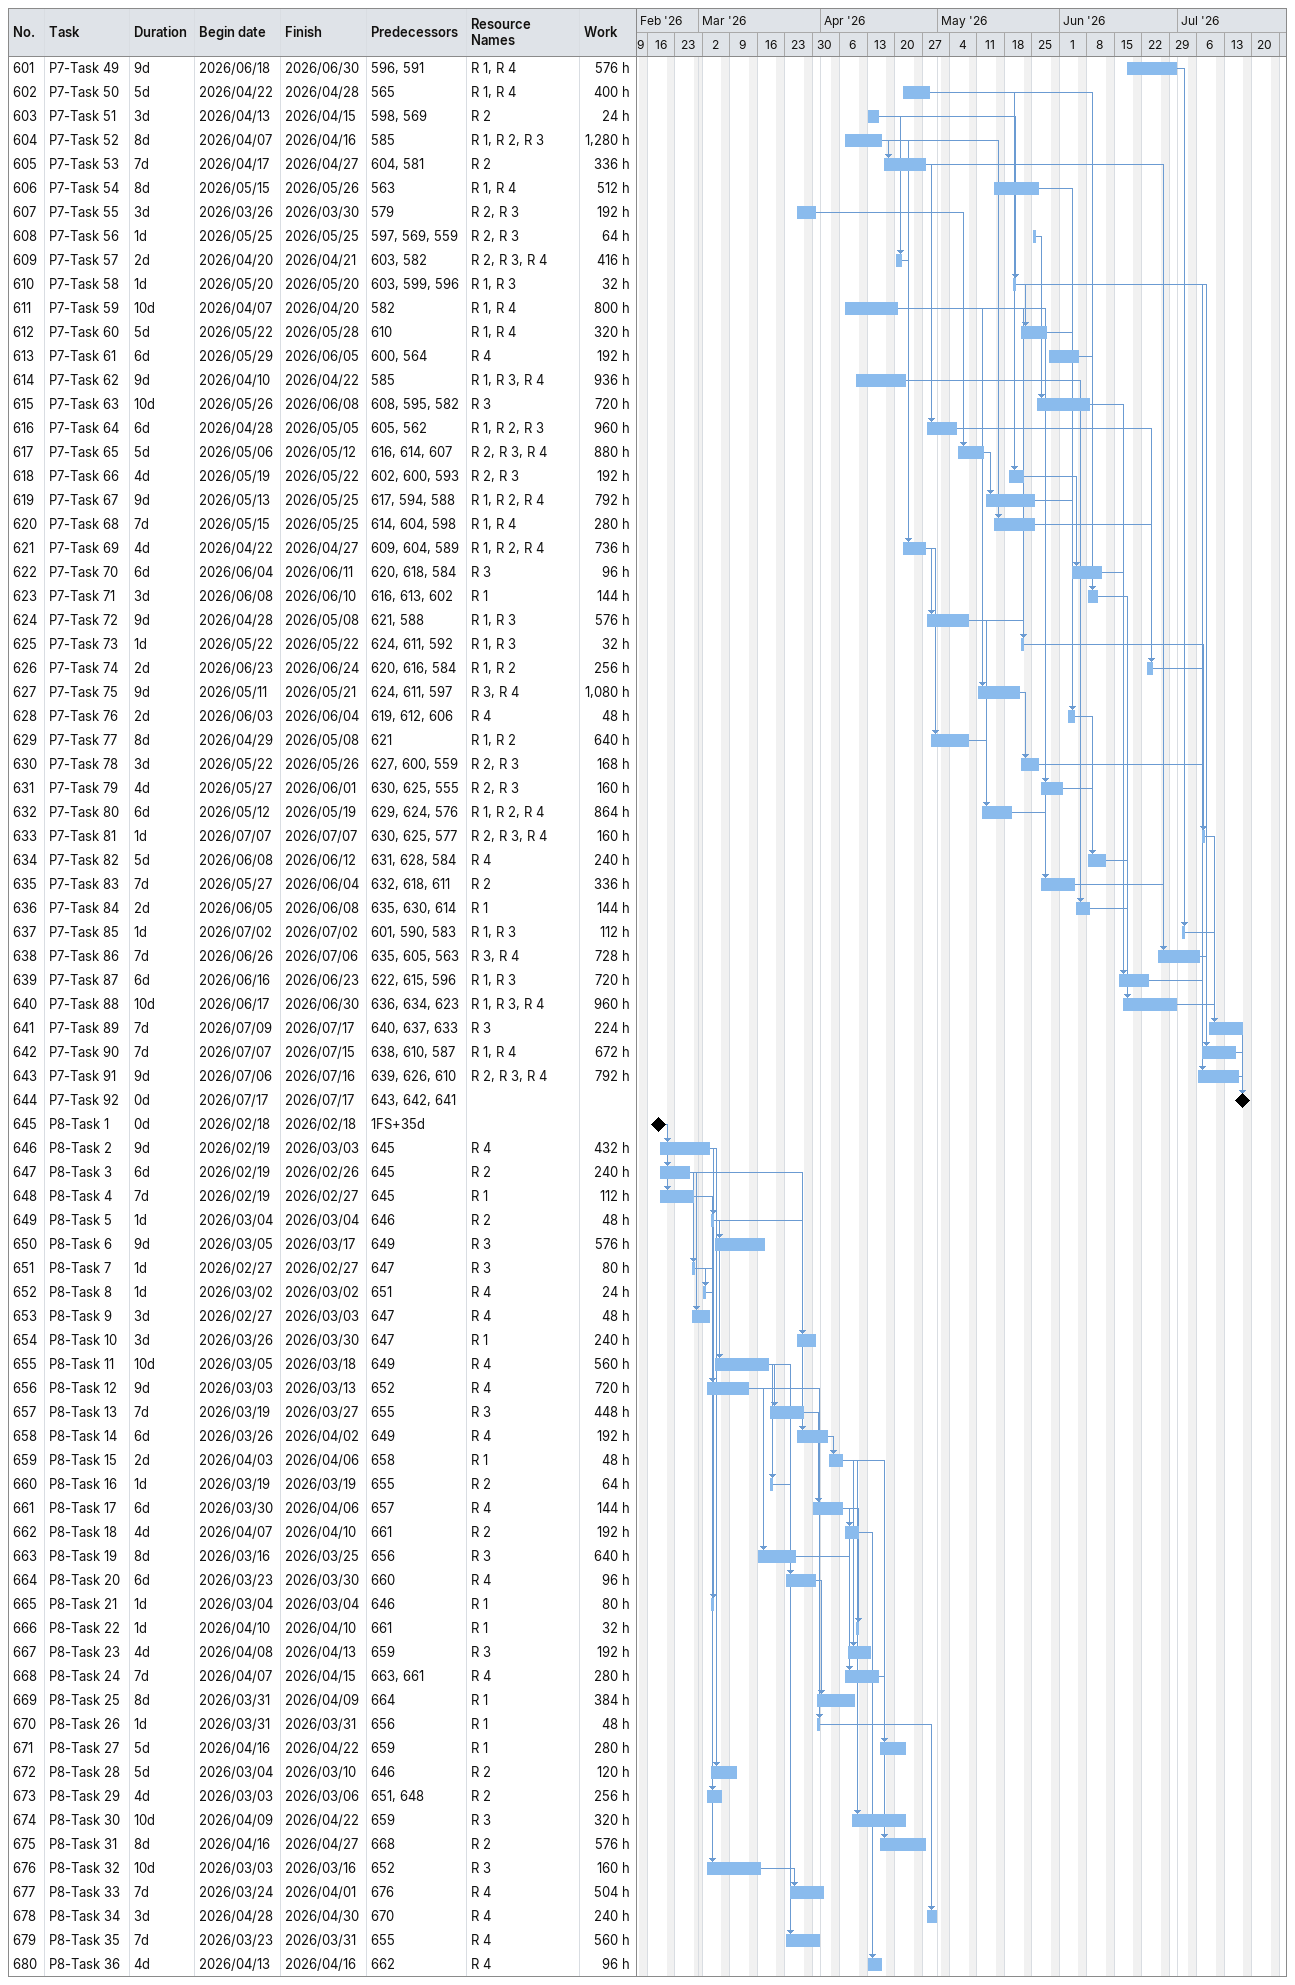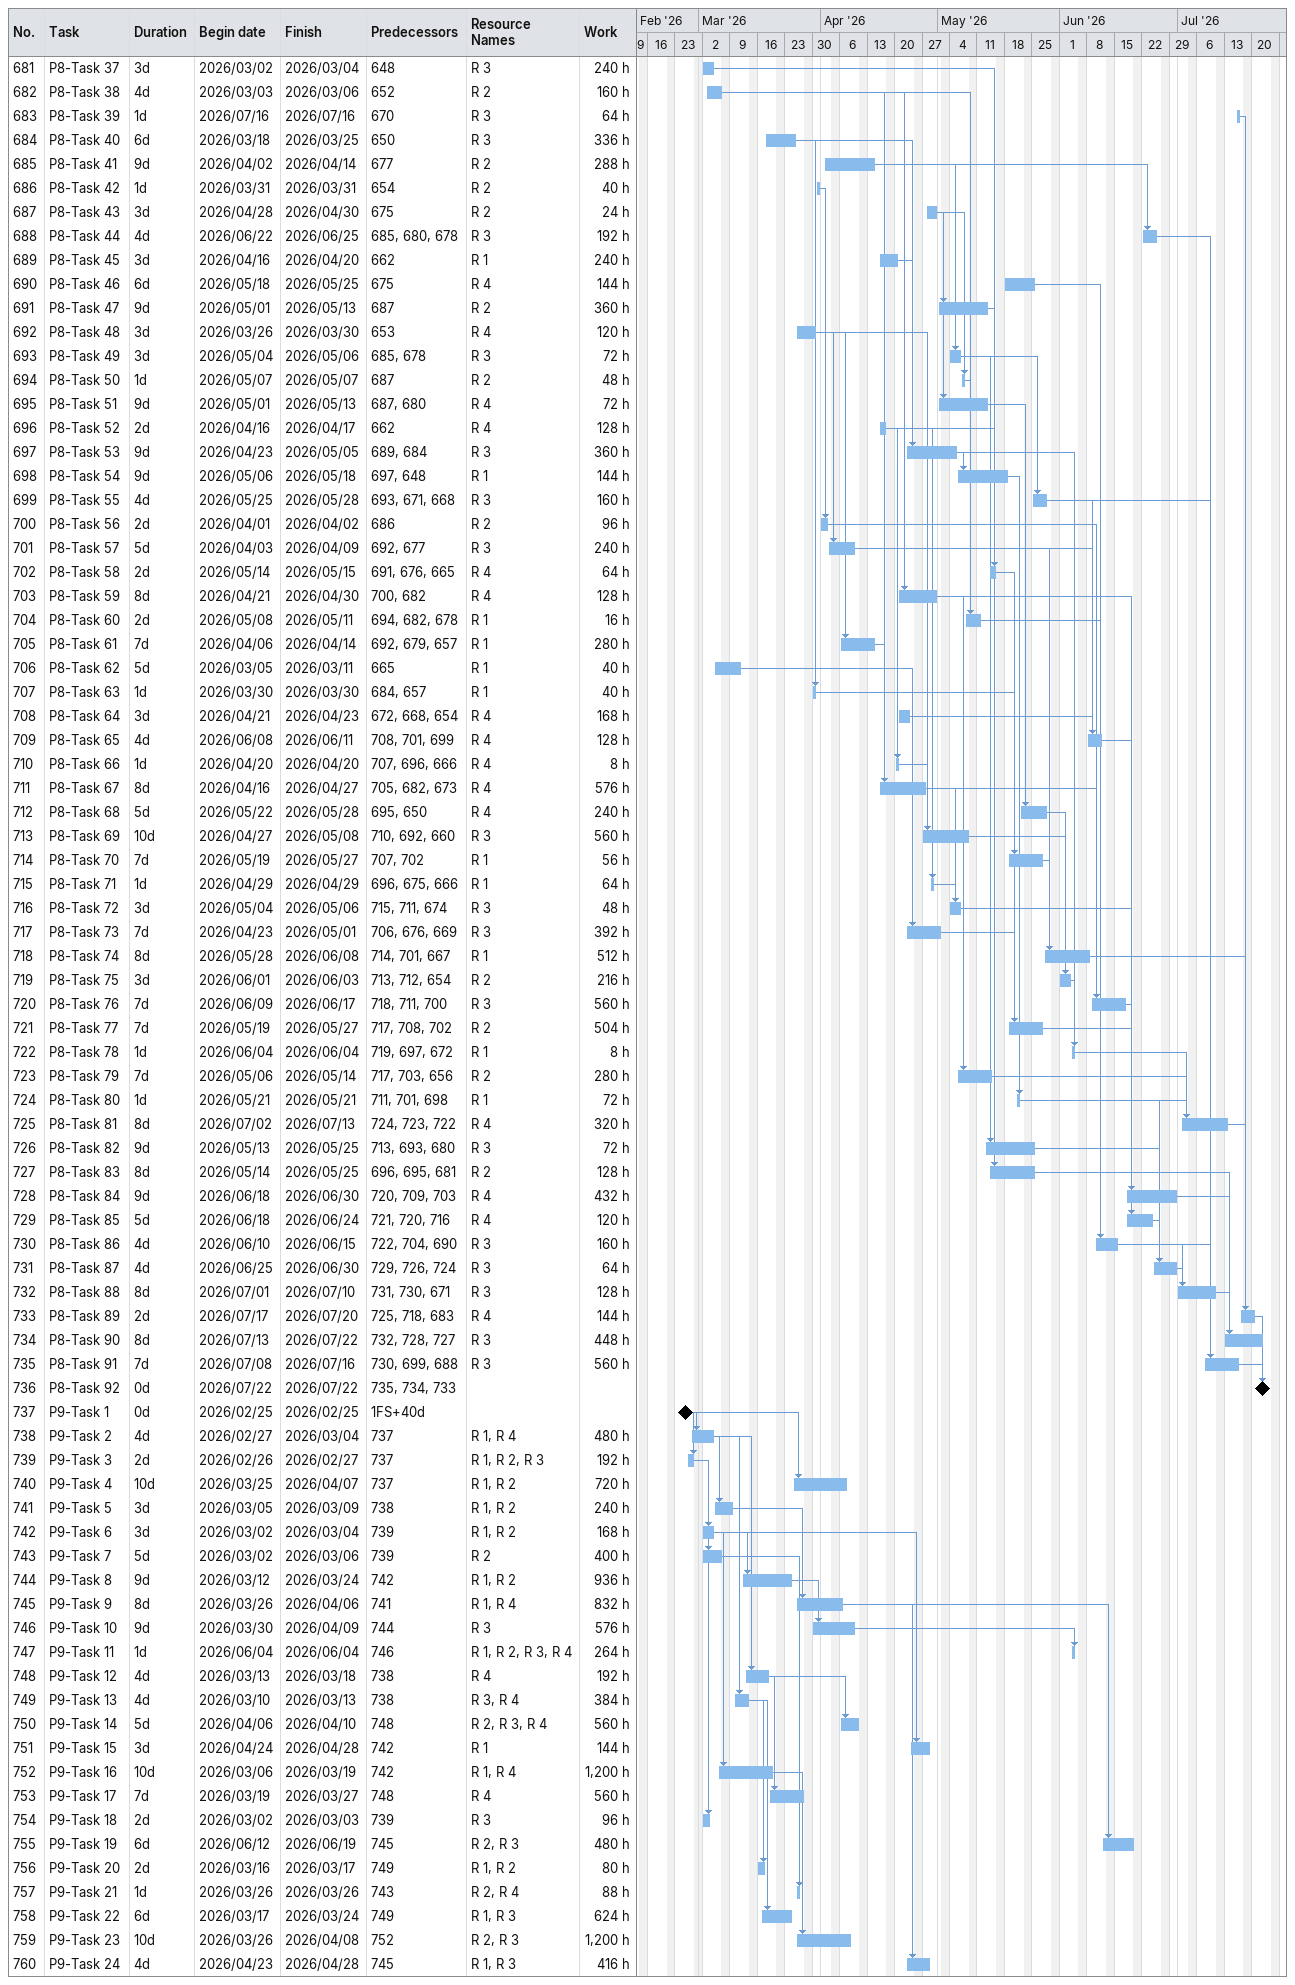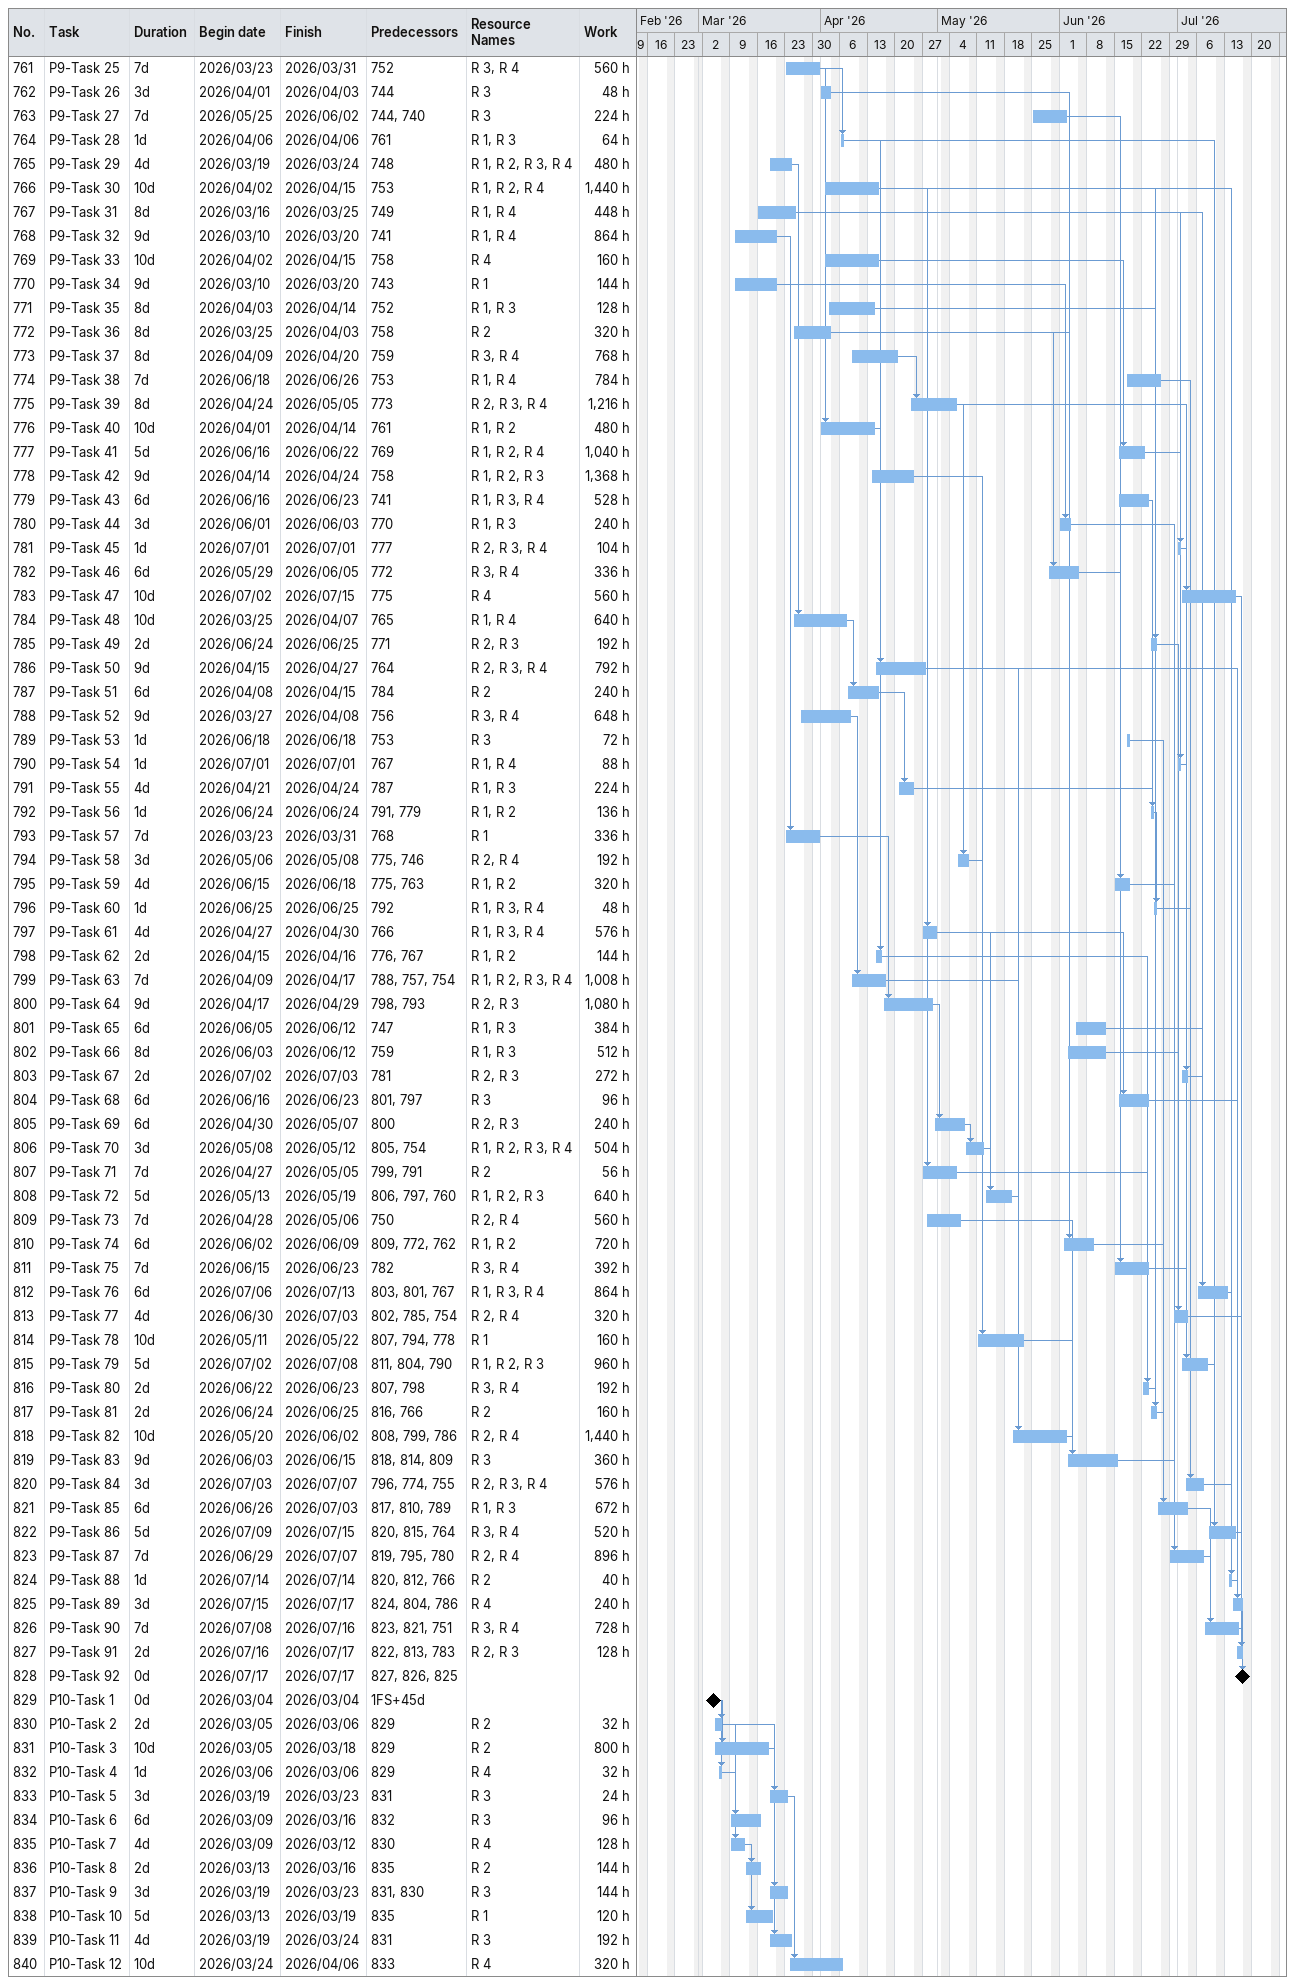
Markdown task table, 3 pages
| ID | Task | Duration | Start | Finish | Predecessors | Resources | Work (h) |
|---|---|---|---|---|---|---|---|
| 601 | P7-Task 49 | 9d | 2026-06-18 | 2026-06-30 | 596, 591 | R 1, R 4 | 576 |
| 602 | P7-Task 50 | 5d | 2026-04-22 | 2026-04-28 | 565 | R 1, R 4 | 400 |
| 603 | P7-Task 51 | 3d | 2026-04-13 | 2026-04-15 | 598, 569 | R 2 | 24 |
| 604 | P7-Task 52 | 8d | 2026-04-07 | 2026-04-16 | 585 | R 1, R 2, R 3 | 1280 |
| 605 | P7-Task 53 | 7d | 2026-04-17 | 2026-04-27 | 604, 581 | R 2 | 336 |
| 606 | P7-Task 54 | 8d | 2026-05-15 | 2026-05-26 | 563 | R 1, R 4 | 512 |
| 607 | P7-Task 55 | 3d | 2026-03-26 | 2026-03-30 | 579 | R 2, R 3 | 192 |
| 608 | P7-Task 56 | 1d | 2026-05-25 | 2026-05-25 | 597, 569, 559 | R 2, R 3 | 64 |
| 609 | P7-Task 57 | 2d | 2026-04-20 | 2026-04-21 | 603, 582 | R 2, R 3, R 4 | 416 |
| 610 | P7-Task 58 | 1d | 2026-05-20 | 2026-05-20 | 603, 599, 596 | R 1, R 3 | 32 |
| 611 | P7-Task 59 | 10d | 2026-04-07 | 2026-04-20 | 582 | R 1, R 4 | 800 |
| 612 | P7-Task 60 | 5d | 2026-05-22 | 2026-05-28 | 610 | R 1, R 4 | 320 |
| 613 | P7-Task 61 | 6d | 2026-05-29 | 2026-06-05 | 600, 564 | R 4 | 192 |
| 614 | P7-Task 62 | 9d | 2026-04-10 | 2026-04-22 | 585 | R 1, R 3, R 4 | 936 |
| 615 | P7-Task 63 | 10d | 2026-05-26 | 2026-06-08 | 608, 595, 582 | R 3 | 720 |
| 616 | P7-Task 64 | 6d | 2026-04-28 | 2026-05-05 | 605, 562 | R 1, R 2, R 3 | 960 |
| 617 | P7-Task 65 | 5d | 2026-05-06 | 2026-05-12 | 616, 614, 607 | R 2, R 3, R 4 | 880 |
| 618 | P7-Task 66 | 4d | 2026-05-19 | 2026-05-22 | 602, 600, 593 | R 2, R 3 | 192 |
| 619 | P7-Task 67 | 9d | 2026-05-13 | 2026-05-25 | 617, 594, 588 | R 1, R 2, R 4 | 792 |
| 620 | P7-Task 68 | 7d | 2026-05-15 | 2026-05-25 | 614, 604, 598 | R 1, R 4 | 280 |
| 621 | P7-Task 69 | 4d | 2026-04-22 | 2026-04-27 | 609, 604, 589 | R 1, R 2, R 4 | 736 |
| 622 | P7-Task 70 | 6d | 2026-06-04 | 2026-06-11 | 620, 618, 584 | R 3 | 96 |
| 623 | P7-Task 71 | 3d | 2026-06-08 | 2026-06-10 | 616, 613, 602 | R 1 | 144 |
| 624 | P7-Task 72 | 9d | 2026-04-28 | 2026-05-08 | 621, 588 | R 1, R 3 | 576 |
| 625 | P7-Task 73 | 1d | 2026-05-22 | 2026-05-22 | 624, 611, 592 | R 1, R 3 | 32 |
| 626 | P7-Task 74 | 2d | 2026-06-23 | 2026-06-24 | 620, 616, 584 | R 1, R 2 | 256 |
| 627 | P7-Task 75 | 9d | 2026-05-11 | 2026-05-21 | 624, 611, 597 | R 3, R 4 | 1080 |
| 628 | P7-Task 76 | 2d | 2026-06-03 | 2026-06-04 | 619, 612, 606 | R 4 | 48 |
| 629 | P7-Task 77 | 8d | 2026-04-29 | 2026-05-08 | 621 | R 1, R 2 | 640 |
| 630 | P7-Task 78 | 3d | 2026-05-22 | 2026-05-26 | 627, 600, 559 | R 2, R 3 | 168 |
| 631 | P7-Task 79 | 4d | 2026-05-27 | 2026-06-01 | 630, 625, 555 | R 2, R 3 | 160 |
| 632 | P7-Task 80 | 6d | 2026-05-12 | 2026-05-19 | 629, 624, 576 | R 1, R 2, R 4 | 864 |
| 633 | P7-Task 81 | 1d | 2026-07-07 | 2026-07-07 | 630, 625, 577 | R 2, R 3, R 4 | 160 |
| 634 | P7-Task 82 | 5d | 2026-06-08 | 2026-06-12 | 631, 628, 584 | R 4 | 240 |
| 635 | P7-Task 83 | 7d | 2026-05-27 | 2026-06-04 | 632, 618, 611 | R 2 | 336 |
| 636 | P7-Task 84 | 2d | 2026-06-05 | 2026-06-08 | 635, 630, 614 | R 1 | 144 |
| 637 | P7-Task 85 | 1d | 2026-07-02 | 2026-07-02 | 601, 590, 583 | R 1, R 3 | 112 |
| 638 | P7-Task 86 | 7d | 2026-06-26 | 2026-07-06 | 635, 605, 563 | R 3, R 4 | 728 |
| 639 | P7-Task 87 | 6d | 2026-06-16 | 2026-06-23 | 622, 615, 596 | R 1, R 3 | 720 |
| 640 | P7-Task 88 | 10d | 2026-06-17 | 2026-06-30 | 636, 634, 623 | R 1, R 3, R 4 | 960 |
| 641 | P7-Task 89 | 7d | 2026-07-09 | 2026-07-17 | 640, 637, 633 | R 3 | 224 |
| 642 | P7-Task 90 | 7d | 2026-07-07 | 2026-07-15 | 638, 610, 587 | R 1, R 4 | 672 |
| 643 | P7-Task 91 | 9d | 2026-07-06 | 2026-07-16 | 639, 626, 610 | R 2, R 3, R 4 | 792 |
| 644 | P7-Task 92 | 0d | 2026-07-17 | 2026-07-17 | 643, 642, 641 |  |  |
| 645 | P8-Task 1 | 0d | 2026-02-18 | 2026-02-18 | 1FS+35d |  |  |
| 646 | P8-Task 2 | 9d | 2026-02-19 | 2026-03-03 | 645 | R 4 | 432 |
| 647 | P8-Task 3 | 6d | 2026-02-19 | 2026-02-26 | 645 | R 2 | 240 |
| 648 | P8-Task 4 | 7d | 2026-02-19 | 2026-02-27 | 645 | R 1 | 112 |
| 649 | P8-Task 5 | 1d | 2026-03-04 | 2026-03-04 | 646 | R 2 | 48 |
| 650 | P8-Task 6 | 9d | 2026-03-05 | 2026-03-17 | 649 | R 3 | 576 |
| 651 | P8-Task 7 | 1d | 2026-02-27 | 2026-02-27 | 647 | R 3 | 80 |
| 652 | P8-Task 8 | 1d | 2026-03-02 | 2026-03-02 | 651 | R 4 | 24 |
| 653 | P8-Task 9 | 3d | 2026-02-27 | 2026-03-03 | 647 | R 4 | 48 |
| 654 | P8-Task 10 | 3d | 2026-03-26 | 2026-03-30 | 647 | R 1 | 240 |
| 655 | P8-Task 11 | 10d | 2026-03-05 | 2026-03-18 | 649 | R 4 | 560 |
| 656 | P8-Task 12 | 9d | 2026-03-03 | 2026-03-13 | 652 | R 4 | 720 |
| 657 | P8-Task 13 | 7d | 2026-03-19 | 2026-03-27 | 655 | R 3 | 448 |
| 658 | P8-Task 14 | 6d | 2026-03-26 | 2026-04-02 | 649 | R 4 | 192 |
| 659 | P8-Task 15 | 2d | 2026-04-03 | 2026-04-06 | 658 | R 1 | 48 |
| 660 | P8-Task 16 | 1d | 2026-03-19 | 2026-03-19 | 655 | R 2 | 64 |
| 661 | P8-Task 17 | 6d | 2026-03-30 | 2026-04-06 | 657 | R 4 | 144 |
| 662 | P8-Task 18 | 4d | 2026-04-07 | 2026-04-10 | 661 | R 2 | 192 |
| 663 | P8-Task 19 | 8d | 2026-03-16 | 2026-03-25 | 656 | R 3 | 640 |
| 664 | P8-Task 20 | 6d | 2026-03-23 | 2026-03-30 | 660 | R 4 | 96 |
| 665 | P8-Task 21 | 1d | 2026-03-04 | 2026-03-04 | 646 | R 1 | 80 |
| 666 | P8-Task 22 | 1d | 2026-04-10 | 2026-04-10 | 661 | R 1 | 32 |
| 667 | P8-Task 23 | 4d | 2026-04-08 | 2026-04-13 | 659 | R 3 | 192 |
| 668 | P8-Task 24 | 7d | 2026-04-07 | 2026-04-15 | 663, 661 | R 4 | 280 |
| 669 | P8-Task 25 | 8d | 2026-03-31 | 2026-04-09 | 664 | R 1 | 384 |
| 670 | P8-Task 26 | 1d | 2026-03-31 | 2026-03-31 | 656 | R 1 | 48 |
| 671 | P8-Task 27 | 5d | 2026-04-16 | 2026-04-22 | 659 | R 1 | 280 |
| 672 | P8-Task 28 | 5d | 2026-03-04 | 2026-03-10 | 646 | R 2 | 120 |
| 673 | P8-Task 29 | 4d | 2026-03-03 | 2026-03-06 | 651, 648 | R 2 | 256 |
| 674 | P8-Task 30 | 10d | 2026-04-09 | 2026-04-22 | 659 | R 3 | 320 |
| 675 | P8-Task 31 | 8d | 2026-04-16 | 2026-04-27 | 668 | R 2 | 576 |
| 676 | P8-Task 32 | 10d | 2026-03-03 | 2026-03-16 | 652 | R 3 | 160 |
| 677 | P8-Task 33 | 7d | 2026-03-24 | 2026-04-01 | 676 | R 4 | 504 |
| 678 | P8-Task 34 | 3d | 2026-04-28 | 2026-04-30 | 670 | R 4 | 240 |
| 679 | P8-Task 35 | 7d | 2026-03-23 | 2026-03-31 | 655 | R 4 | 560 |
| 680 | P8-Task 36 | 4d | 2026-04-13 | 2026-04-16 | 662 | R 4 | 96 |
| 681 | P8-Task 37 | 3d | 2026-03-02 | 2026-03-04 | 648 | R 3 | 240 |
| 682 | P8-Task 38 | 4d | 2026-03-03 | 2026-03-06 | 652 | R 2 | 160 |
| 683 | P8-Task 39 | 1d | 2026-07-16 | 2026-07-16 | 670 | R 3 | 64 |
| 684 | P8-Task 40 | 6d | 2026-03-18 | 2026-03-25 | 650 | R 3 | 336 |
| 685 | P8-Task 41 | 9d | 2026-04-02 | 2026-04-14 | 677 | R 2 | 288 |
| 686 | P8-Task 42 | 1d | 2026-03-31 | 2026-03-31 | 654 | R 2 | 40 |
| 687 | P8-Task 43 | 3d | 2026-04-28 | 2026-04-30 | 675 | R 2 | 24 |
| 688 | P8-Task 44 | 4d | 2026-06-22 | 2026-06-25 | 685, 680, 678 | R 3 | 192 |
| 689 | P8-Task 45 | 3d | 2026-04-16 | 2026-04-20 | 662 | R 1 | 240 |
| 690 | P8-Task 46 | 6d | 2026-05-18 | 2026-05-25 | 675 | R 4 | 144 |
| 691 | P8-Task 47 | 9d | 2026-05-01 | 2026-05-13 | 687 | R 2 | 360 |
| 692 | P8-Task 48 | 3d | 2026-03-26 | 2026-03-30 | 653 | R 4 | 120 |
| 693 | P8-Task 49 | 3d | 2026-05-04 | 2026-05-06 | 685, 678 | R 3 | 72 |
| 694 | P8-Task 50 | 1d | 2026-05-07 | 2026-05-07 | 687 | R 2 | 48 |
| 695 | P8-Task 51 | 9d | 2026-05-01 | 2026-05-13 | 687, 680 | R 4 | 72 |
| 696 | P8-Task 52 | 2d | 2026-04-16 | 2026-04-17 | 662 | R 4 | 128 |
| 697 | P8-Task 53 | 9d | 2026-04-23 | 2026-05-05 | 689, 684 | R 3 | 360 |
| 698 | P8-Task 54 | 9d | 2026-05-06 | 2026-05-18 | 697, 648 | R 1 | 144 |
| 699 | P8-Task 55 | 4d | 2026-05-25 | 2026-05-28 | 693, 671, 668 | R 3 | 160 |
| 700 | P8-Task 56 | 2d | 2026-04-01 | 2026-04-02 | 686 | R 2 | 96 |
| 701 | P8-Task 57 | 5d | 2026-04-03 | 2026-04-09 | 692, 677 | R 3 | 240 |
| 702 | P8-Task 58 | 2d | 2026-05-14 | 2026-05-15 | 691, 676, 665 | R 4 | 64 |
| 703 | P8-Task 59 | 8d | 2026-04-21 | 2026-04-30 | 700, 682 | R 4 | 128 |
| 704 | P8-Task 60 | 2d | 2026-05-08 | 2026-05-11 | 694, 682, 678 | R 1 | 16 |
| 705 | P8-Task 61 | 7d | 2026-04-06 | 2026-04-14 | 692, 679, 657 | R 1 | 280 |
| 706 | P8-Task 62 | 5d | 2026-03-05 | 2026-03-11 | 665 | R 1 | 40 |
| 707 | P8-Task 63 | 1d | 2026-03-30 | 2026-03-30 | 684, 657 | R 1 | 40 |
| 708 | P8-Task 64 | 3d | 2026-04-21 | 2026-04-23 | 672, 668, 654 | R 4 | 168 |
| 709 | P8-Task 65 | 4d | 2026-06-08 | 2026-06-11 | 708, 701, 699 | R 4 | 128 |
| 710 | P8-Task 66 | 1d | 2026-04-20 | 2026-04-20 | 707, 696, 666 | R 4 | 8 |
| 711 | P8-Task 67 | 8d | 2026-04-16 | 2026-04-27 | 705, 682, 673 | R 4 | 576 |
| 712 | P8-Task 68 | 5d | 2026-05-22 | 2026-05-28 | 695, 650 | R 4 | 240 |
| 713 | P8-Task 69 | 10d | 2026-04-27 | 2026-05-08 | 710, 692, 660 | R 3 | 560 |
| 714 | P8-Task 70 | 7d | 2026-05-19 | 2026-05-27 | 707, 702 | R 1 | 56 |
| 715 | P8-Task 71 | 1d | 2026-04-29 | 2026-04-29 | 696, 675, 666 | R 1 | 64 |
| 716 | P8-Task 72 | 3d | 2026-05-04 | 2026-05-06 | 715, 711, 674 | R 3 | 48 |
| 717 | P8-Task 73 | 7d | 2026-04-23 | 2026-05-01 | 706, 676, 669 | R 3 | 392 |
| 718 | P8-Task 74 | 8d | 2026-05-28 | 2026-06-08 | 714, 701, 667 | R 1 | 512 |
| 719 | P8-Task 75 | 3d | 2026-06-01 | 2026-06-03 | 713, 712, 654 | R 2 | 216 |
| 720 | P8-Task 76 | 7d | 2026-06-09 | 2026-06-17 | 718, 711, 700 | R 3 | 560 |
| 721 | P8-Task 77 | 7d | 2026-05-19 | 2026-05-27 | 717, 708, 702 | R 2 | 504 |
| 722 | P8-Task 78 | 1d | 2026-06-04 | 2026-06-04 | 719, 697, 672 | R 1 | 8 |
| 723 | P8-Task 79 | 7d | 2026-05-06 | 2026-05-14 | 717, 703, 656 | R 2 | 280 |
| 724 | P8-Task 80 | 1d | 2026-05-21 | 2026-05-21 | 711, 701, 698 | R 1 | 72 |
| 725 | P8-Task 81 | 8d | 2026-07-02 | 2026-07-13 | 724, 723, 722 | R 4 | 320 |
| 726 | P8-Task 82 | 9d | 2026-05-13 | 2026-05-25 | 713, 693, 680 | R 3 | 72 |
| 727 | P8-Task 83 | 8d | 2026-05-14 | 2026-05-25 | 696, 695, 681 | R 2 | 128 |
| 728 | P8-Task 84 | 9d | 2026-06-18 | 2026-06-30 | 720, 709, 703 | R 4 | 432 |
| 729 | P8-Task 85 | 5d | 2026-06-18 | 2026-06-24 | 721, 720, 716 | R 4 | 120 |
| 730 | P8-Task 86 | 4d | 2026-06-10 | 2026-06-15 | 722, 704, 690 | R 3 | 160 |
| 731 | P8-Task 87 | 4d | 2026-06-25 | 2026-06-30 | 729, 726, 724 | R 3 | 64 |
| 732 | P8-Task 88 | 8d | 2026-07-01 | 2026-07-10 | 731, 730, 671 | R 3 | 128 |
| 733 | P8-Task 89 | 2d | 2026-07-17 | 2026-07-20 | 725, 718, 683 | R 4 | 144 |
| 734 | P8-Task 90 | 8d | 2026-07-13 | 2026-07-22 | 732, 728, 727 | R 3 | 448 |
| 735 | P8-Task 91 | 7d | 2026-07-08 | 2026-07-16 | 730, 699, 688 | R 3 | 560 |
| 736 | P8-Task 92 | 0d | 2026-07-22 | 2026-07-22 | 735, 734, 733 |  |  |
| 737 | P9-Task 1 | 0d | 2026-02-25 | 2026-02-25 | 1FS+40d |  |  |
| 738 | P9-Task 2 | 4d | 2026-02-27 | 2026-03-04 | 737 | R 1, R 4 | 480 |
| 739 | P9-Task 3 | 2d | 2026-02-26 | 2026-02-27 | 737 | R 1, R 2, R 3 | 192 |
| 740 | P9-Task 4 | 10d | 2026-03-25 | 2026-04-07 | 737 | R 1, R 2 | 720 |
| 741 | P9-Task 5 | 3d | 2026-03-05 | 2026-03-09 | 738 | R 1, R 2 | 240 |
| 742 | P9-Task 6 | 3d | 2026-03-02 | 2026-03-04 | 739 | R 1, R 2 | 168 |
| 743 | P9-Task 7 | 5d | 2026-03-02 | 2026-03-06 | 739 | R 2 | 400 |
| 744 | P9-Task 8 | 9d | 2026-03-12 | 2026-03-24 | 742 | R 1, R 2 | 936 |
| 745 | P9-Task 9 | 8d | 2026-03-26 | 2026-04-06 | 741 | R 1, R 4 | 832 |
| 746 | P9-Task 10 | 9d | 2026-03-30 | 2026-04-09 | 744 | R 3 | 576 |
| 747 | P9-Task 11 | 1d | 2026-06-04 | 2026-06-04 | 746 | R 1, R 2, R 3, R 4 | 264 |
| 748 | P9-Task 12 | 4d | 2026-03-13 | 2026-03-18 | 738 | R 4 | 192 |
| 749 | P9-Task 13 | 4d | 2026-03-10 | 2026-03-13 | 738 | R 3, R 4 | 384 |
| 750 | P9-Task 14 | 5d | 2026-04-06 | 2026-04-10 | 748 | R 2, R 3, R 4 | 560 |
| 751 | P9-Task 15 | 3d | 2026-04-24 | 2026-04-28 | 742 | R 1 | 144 |
| 752 | P9-Task 16 | 10d | 2026-03-06 | 2026-03-19 | 742 | R 1, R 4 | 1200 |
| 753 | P9-Task 17 | 7d | 2026-03-19 | 2026-03-27 | 748 | R 4 | 560 |
| 754 | P9-Task 18 | 2d | 2026-03-02 | 2026-03-03 | 739 | R 3 | 96 |
| 755 | P9-Task 19 | 6d | 2026-06-12 | 2026-06-19 | 745 | R 2, R 3 | 480 |
| 756 | P9-Task 20 | 2d | 2026-03-16 | 2026-03-17 | 749 | R 1, R 2 | 80 |
| 757 | P9-Task 21 | 1d | 2026-03-26 | 2026-03-26 | 743 | R 2, R 4 | 88 |
| 758 | P9-Task 22 | 6d | 2026-03-17 | 2026-03-24 | 749 | R 1, R 3 | 624 |
| 759 | P9-Task 23 | 10d | 2026-03-26 | 2026-04-08 | 752 | R 2, R 3 | 1200 |
| 760 | P9-Task 24 | 4d | 2026-04-23 | 2026-04-28 | 745 | R 1, R 3 | 416 |
| 761 | P9-Task 25 | 7d | 2026-03-23 | 2026-03-31 | 752 | R 3, R 4 | 560 |
| 762 | P9-Task 26 | 3d | 2026-04-01 | 2026-04-03 | 744 | R 3 | 48 |
| 763 | P9-Task 27 | 7d | 2026-05-25 | 2026-06-02 | 744, 740 | R 3 | 224 |
| 764 | P9-Task 28 | 1d | 2026-04-06 | 2026-04-06 | 761 | R 1, R 3 | 64 |
| 765 | P9-Task 29 | 4d | 2026-03-19 | 2026-03-24 | 748 | R 1, R 2, R 3, R 4 | 480 |
| 766 | P9-Task 30 | 10d | 2026-04-02 | 2026-04-15 | 753 | R 1, R 2, R 4 | 1440 |
| 767 | P9-Task 31 | 8d | 2026-03-16 | 2026-03-25 | 749 | R 1, R 4 | 448 |
| 768 | P9-Task 32 | 9d | 2026-03-10 | 2026-03-20 | 741 | R 1, R 4 | 864 |
| 769 | P9-Task 33 | 10d | 2026-04-02 | 2026-04-15 | 758 | R 4 | 160 |
| 770 | P9-Task 34 | 9d | 2026-03-10 | 2026-03-20 | 743 | R 1 | 144 |
| 771 | P9-Task 35 | 8d | 2026-04-03 | 2026-04-14 | 752 | R 1, R 3 | 128 |
| 772 | P9-Task 36 | 8d | 2026-03-25 | 2026-04-03 | 758 | R 2 | 320 |
| 773 | P9-Task 37 | 8d | 2026-04-09 | 2026-04-20 | 759 | R 3, R 4 | 768 |
| 774 | P9-Task 38 | 7d | 2026-06-18 | 2026-06-26 | 753 | R 1, R 4 | 784 |
| 775 | P9-Task 39 | 8d | 2026-04-24 | 2026-05-05 | 773 | R 2, R 3, R 4 | 1216 |
| 776 | P9-Task 40 | 10d | 2026-04-01 | 2026-04-14 | 761 | R 1, R 2 | 480 |
| 777 | P9-Task 41 | 5d | 2026-06-16 | 2026-06-22 | 769 | R 1, R 2, R 4 | 1040 |
| 778 | P9-Task 42 | 9d | 2026-04-14 | 2026-04-24 | 758 | R 1, R 2, R 3 | 1368 |
| 779 | P9-Task 43 | 6d | 2026-06-16 | 2026-06-23 | 741 | R 1, R 3, R 4 | 528 |
| 780 | P9-Task 44 | 3d | 2026-06-01 | 2026-06-03 | 770 | R 1, R 3 | 240 |
| 781 | P9-Task 45 | 1d | 2026-07-01 | 2026-07-01 | 777 | R 2, R 3, R 4 | 104 |
| 782 | P9-Task 46 | 6d | 2026-05-29 | 2026-06-05 | 772 | R 3, R 4 | 336 |
| 783 | P9-Task 47 | 10d | 2026-07-02 | 2026-07-15 | 775 | R 4 | 560 |
| 784 | P9-Task 48 | 10d | 2026-03-25 | 2026-04-07 | 765 | R 1, R 4 | 640 |
| 785 | P9-Task 49 | 2d | 2026-06-24 | 2026-06-25 | 771 | R 2, R 3 | 192 |
| 786 | P9-Task 50 | 9d | 2026-04-15 | 2026-04-27 | 764 | R 2, R 3, R 4 | 792 |
| 787 | P9-Task 51 | 6d | 2026-04-08 | 2026-04-15 | 784 | R 2 | 240 |
| 788 | P9-Task 52 | 9d | 2026-03-27 | 2026-04-08 | 756 | R 3, R 4 | 648 |
| 789 | P9-Task 53 | 1d | 2026-06-18 | 2026-06-18 | 753 | R 3 | 72 |
| 790 | P9-Task 54 | 1d | 2026-07-01 | 2026-07-01 | 767 | R 1, R 4 | 88 |
| 791 | P9-Task 55 | 4d | 2026-04-21 | 2026-04-24 | 787 | R 1, R 3 | 224 |
| 792 | P9-Task 56 | 1d | 2026-06-24 | 2026-06-24 | 791, 779 | R 1, R 2 | 136 |
| 793 | P9-Task 57 | 7d | 2026-03-23 | 2026-03-31 | 768 | R 1 | 336 |
| 794 | P9-Task 58 | 3d | 2026-05-06 | 2026-05-08 | 775, 746 | R 2, R 4 | 192 |
| 795 | P9-Task 59 | 4d | 2026-06-15 | 2026-06-18 | 775, 763 | R 1, R 2 | 320 |
| 796 | P9-Task 60 | 1d | 2026-06-25 | 2026-06-25 | 792 | R 1, R 3, R 4 | 48 |
| 797 | P9-Task 61 | 4d | 2026-04-27 | 2026-04-30 | 766 | R 1, R 3, R 4 | 576 |
| 798 | P9-Task 62 | 2d | 2026-04-15 | 2026-04-16 | 776, 767 | R 1, R 2 | 144 |
| 799 | P9-Task 63 | 7d | 2026-04-09 | 2026-04-17 | 788, 757, 754 | R 1, R 2, R 3, R 4 | 1008 |
| 800 | P9-Task 64 | 9d | 2026-04-17 | 2026-04-29 | 798, 793 | R 2, R 3 | 1080 |
| 801 | P9-Task 65 | 6d | 2026-06-05 | 2026-06-12 | 747 | R 1, R 3 | 384 |
| 802 | P9-Task 66 | 8d | 2026-06-03 | 2026-06-12 | 759 | R 1, R 3 | 512 |
| 803 | P9-Task 67 | 2d | 2026-07-02 | 2026-07-03 | 781 | R 2, R 3 | 272 |
| 804 | P9-Task 68 | 6d | 2026-06-16 | 2026-06-23 | 801, 797 | R 3 | 96 |
| 805 | P9-Task 69 | 6d | 2026-04-30 | 2026-05-07 | 800 | R 2, R 3 | 240 |
| 806 | P9-Task 70 | 3d | 2026-05-08 | 2026-05-12 | 805, 754 | R 1, R 2, R 3, R 4 | 504 |
| 807 | P9-Task 71 | 7d | 2026-04-27 | 2026-05-05 | 799, 791 | R 2 | 56 |
| 808 | P9-Task 72 | 5d | 2026-05-13 | 2026-05-19 | 806, 797, 760 | R 1, R 2, R 3 | 640 |
| 809 | P9-Task 73 | 7d | 2026-04-28 | 2026-05-06 | 750 | R 2, R 4 | 560 |
| 810 | P9-Task 74 | 6d | 2026-06-02 | 2026-06-09 | 809, 772, 762 | R 1, R 2 | 720 |
| 811 | P9-Task 75 | 7d | 2026-06-15 | 2026-06-23 | 782 | R 3, R 4 | 392 |
| 812 | P9-Task 76 | 6d | 2026-07-06 | 2026-07-13 | 803, 801, 767 | R 1, R 3, R 4 | 864 |
| 813 | P9-Task 77 | 4d | 2026-06-30 | 2026-07-03 | 802, 785, 754 | R 2, R 4 | 320 |
| 814 | P9-Task 78 | 10d | 2026-05-11 | 2026-05-22 | 807, 794, 778 | R 1 | 160 |
| 815 | P9-Task 79 | 5d | 2026-07-02 | 2026-07-08 | 811, 804, 790 | R 1, R 2, R 3 | 960 |
| 816 | P9-Task 80 | 2d | 2026-06-22 | 2026-06-23 | 807, 798 | R 3, R 4 | 192 |
| 817 | P9-Task 81 | 2d | 2026-06-24 | 2026-06-25 | 816, 766 | R 2 | 160 |
| 818 | P9-Task 82 | 10d | 2026-05-20 | 2026-06-02 | 808, 799, 786 | R 2, R 4 | 1440 |
| 819 | P9-Task 83 | 9d | 2026-06-03 | 2026-06-15 | 818, 814, 809 | R 3 | 360 |
| 820 | P9-Task 84 | 3d | 2026-07-03 | 2026-07-07 | 796, 774, 755 | R 2, R 3, R 4 | 576 |
| 821 | P9-Task 85 | 6d | 2026-06-26 | 2026-07-03 | 817, 810, 789 | R 1, R 3 | 672 |
| 822 | P9-Task 86 | 5d | 2026-07-09 | 2026-07-15 | 820, 815, 764 | R 3, R 4 | 520 |
| 823 | P9-Task 87 | 7d | 2026-06-29 | 2026-07-07 | 819, 795, 780 | R 2, R 4 | 896 |
| 824 | P9-Task 88 | 1d | 2026-07-14 | 2026-07-14 | 820, 812, 766 | R 2 | 40 |
| 825 | P9-Task 89 | 3d | 2026-07-15 | 2026-07-17 | 824, 804, 786 | R 4 | 240 |
| 826 | P9-Task 90 | 7d | 2026-07-08 | 2026-07-16 | 823, 821, 751 | R 3, R 4 | 728 |
| 827 | P9-Task 91 | 2d | 2026-07-16 | 2026-07-17 | 822, 813, 783 | R 2, R 3 | 128 |
| 828 | P9-Task 92 | 0d | 2026-07-17 | 2026-07-17 | 827, 826, 825 |  |  |
| 829 | P10-Task 1 | 0d | 2026-03-04 | 2026-03-04 | 1FS+45d |  |  |
| 830 | P10-Task 2 | 2d | 2026-03-05 | 2026-03-06 | 829 | R 2 | 32 |
| 831 | P10-Task 3 | 10d | 2026-03-05 | 2026-03-18 | 829 | R 2 | 800 |
| 832 | P10-Task 4 | 1d | 2026-03-06 | 2026-03-06 | 829 | R 4 | 32 |
| 833 | P10-Task 5 | 3d | 2026-03-19 | 2026-03-23 | 831 | R 3 | 24 |
| 834 | P10-Task 6 | 6d | 2026-03-09 | 2026-03-16 | 832 | R 3 | 96 |
| 835 | P10-Task 7 | 4d | 2026-03-09 | 2026-03-12 | 830 | R 4 | 128 |
| 836 | P10-Task 8 | 2d | 2026-03-13 | 2026-03-16 | 835 | R 2 | 144 |
| 837 | P10-Task 9 | 3d | 2026-03-19 | 2026-03-23 | 831, 830 | R 3 | 144 |
| 838 | P10-Task 10 | 5d | 2026-03-13 | 2026-03-19 | 835 | R 1 | 120 |
| 839 | P10-Task 11 | 4d | 2026-03-19 | 2026-03-24 | 831 | R 3 | 192 |
| 840 | P10-Task 12 | 10d | 2026-03-24 | 2026-04-06 | 833 | R 4 | 320 |
